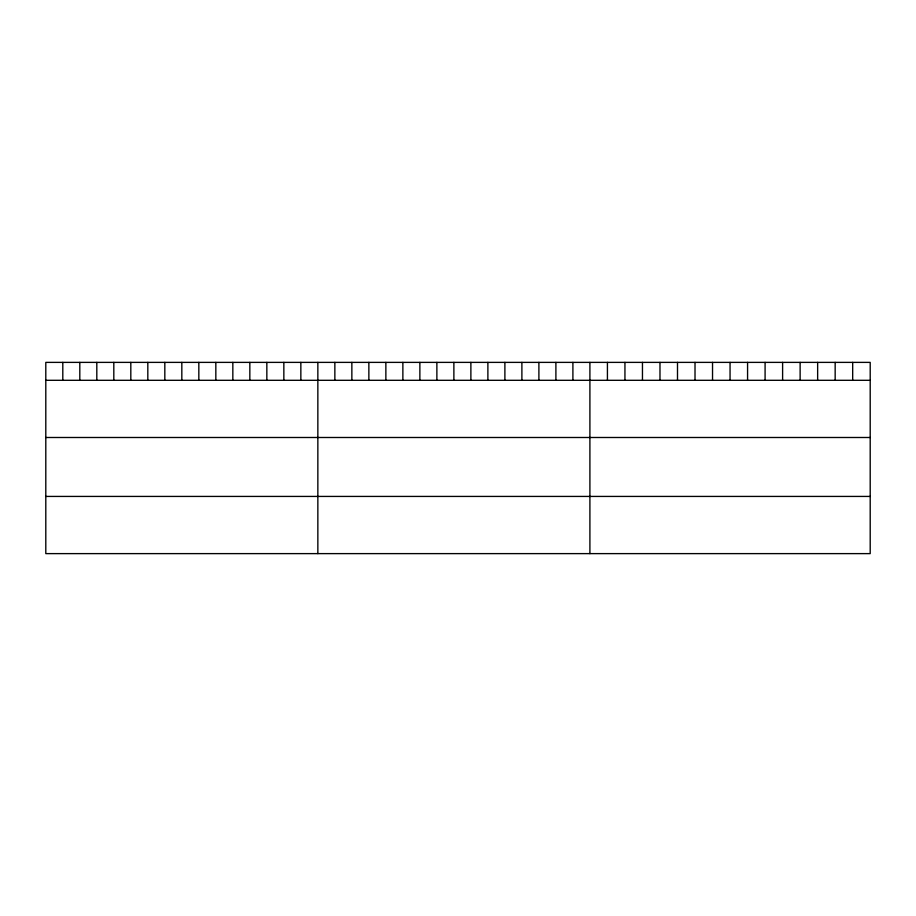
<?xml version="1.0" encoding="UTF-8"?>
<svg xmlns="http://www.w3.org/2000/svg" width="916" height="916" viewBox="0 0 916 916"><rect width="100%" height="100%" fill="white"/><g stroke="black" fill="none" stroke-linecap="round" stroke-linejoin="round"><path stroke-width="1.37" d="M870.2 380.3L870.2 553.619L45.8 553.619L45.8 362.381L870.2 362.381L870.2 380.3L45.8 380.3M45.8 437.493L870.2 437.493M45.8 496.426L870.2 496.426M852.682 362.381L852.682 380.3M835.163 362.381L835.163 380.3M817.644 362.381L817.644 380.3M800.126 362.381L800.126 380.3M782.607 362.381L782.607 380.3M765.089 362.381L765.089 380.3M747.571 362.381L747.571 380.3M730.052 362.381L730.052 380.3M712.534 362.381L712.534 380.3M695.015 362.381L695.015 380.3M677.497 362.381L677.497 380.3M659.978 362.381L659.978 380.3M642.46 362.381L642.46 380.3M624.941 362.381L624.941 380.3M607.423 362.381L607.423 380.3M589.904 362.381L589.904 553.619M572.901 362.381L572.901 380.3M555.898 362.381L555.898 380.3M538.894 362.381L538.894 380.3M521.891 362.381L521.891 380.3M504.888 362.381L504.888 380.3M487.885 362.381L487.885 380.3M470.881 362.381L470.881 380.3M453.878 362.381L453.878 380.3M436.875 362.381L436.875 380.3M419.871 362.381L419.871 380.3M402.868 362.381L402.868 380.3M385.865 362.381L385.865 380.3M368.862 362.381L368.862 380.3M351.858 362.381L351.858 380.3M334.855 362.381L334.855 380.3M317.852 362.381L317.852 553.619M300.849 362.381L300.849 380.3M283.846 362.381L283.846 380.3M266.842 362.381L266.842 380.3M249.839 362.381L249.839 380.3M232.836 362.381L232.836 380.3M215.833 362.381L215.833 380.3M198.829 362.381L198.829 380.3M181.826 362.381L181.826 380.3M164.823 362.381L164.823 380.3M147.82 362.381L147.82 380.3M130.816 362.381L130.816 380.3M113.813 362.381L113.813 380.3M96.81 362.381L96.81 380.3M79.806 362.381L79.806 380.3M62.803 362.381L62.803 380.3"/></g></svg>
